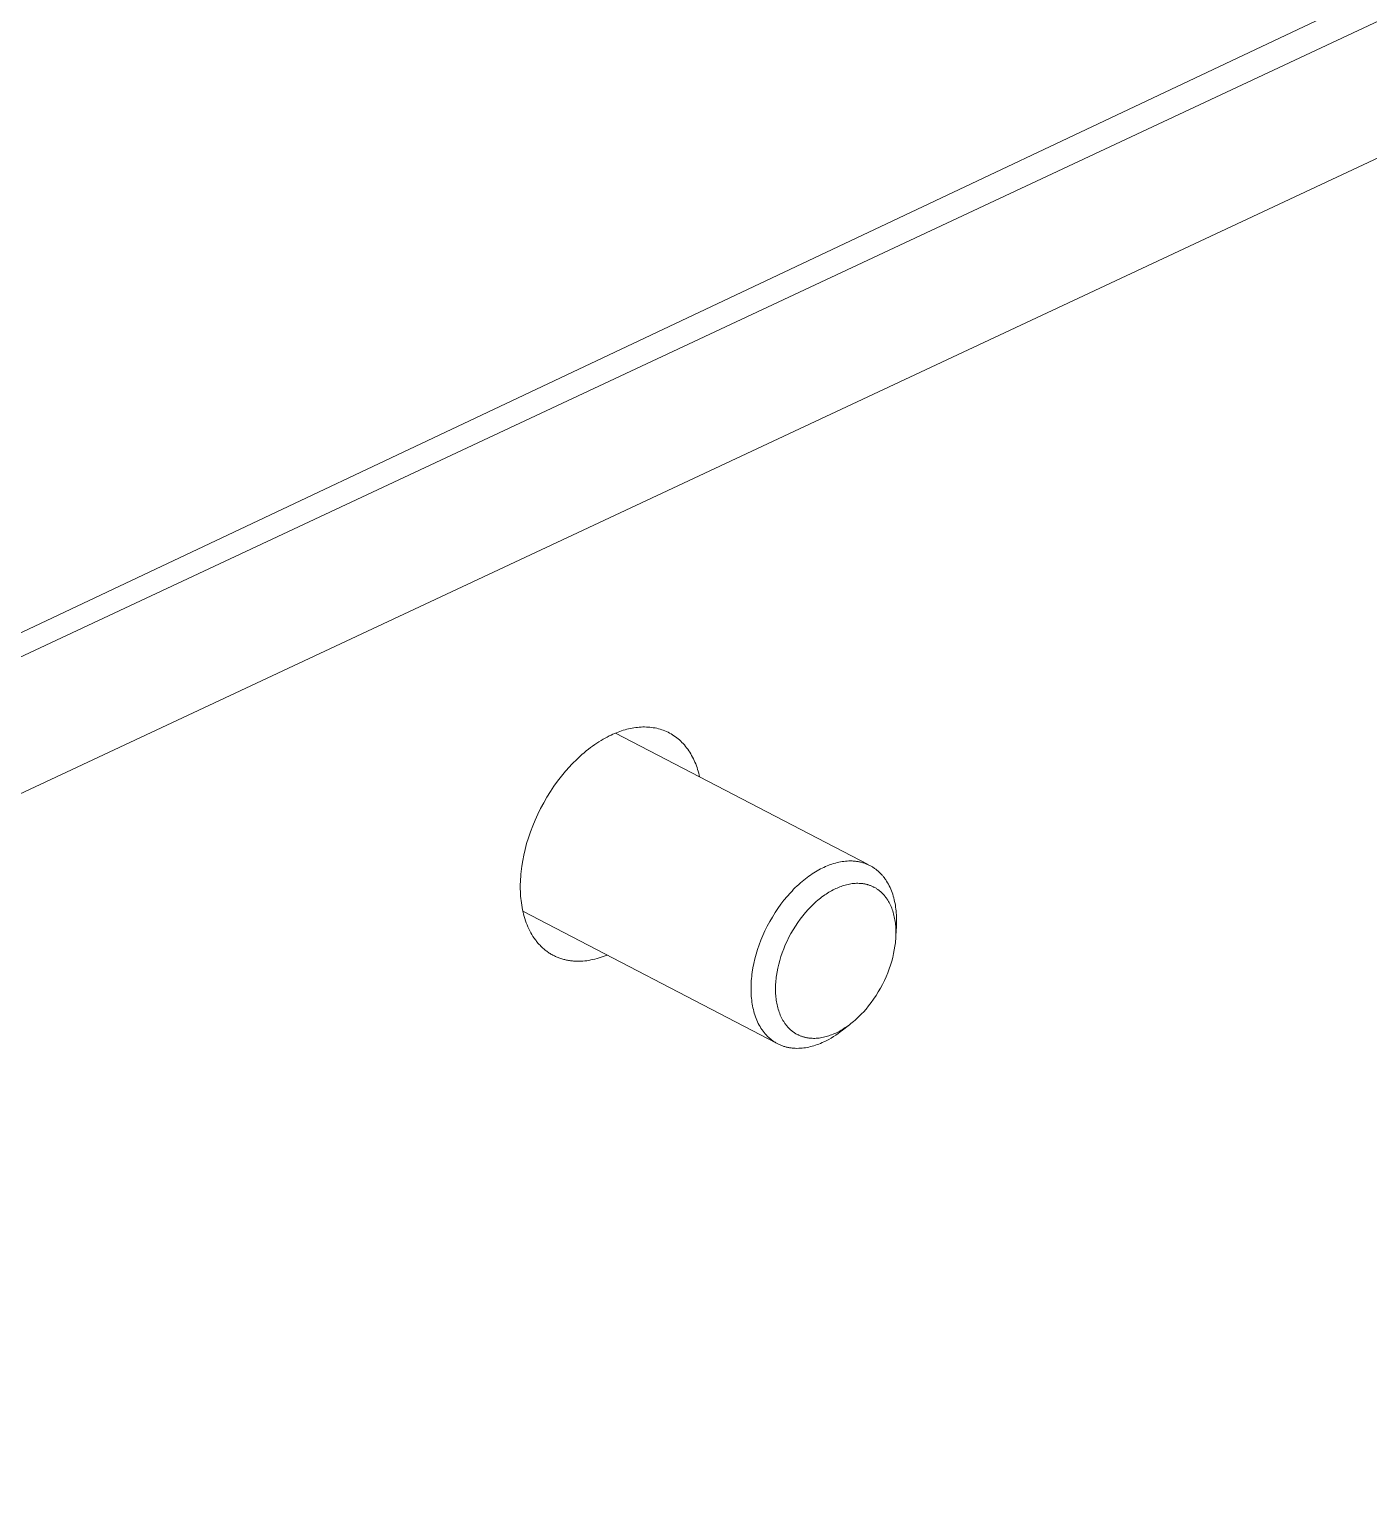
# Model space of a CAD drawing. Header units: millimetres. Extents: x -507 to 4570, y -12 to 3479.
# Drawn here: x 4152.86 to 4192.41, y 1411.92 to 1455.25 of the extents above; entities that cross this region are included whole.
import ezdxf

# ---------------------------------------------------------------- set-up
doc = ezdxf.new("R2010")
doc.units = ezdxf.units.MM
doc.layers.add('ZANO_R', color=7, linetype='Continuous', lineweight=0)

msp = doc.modelspace()

# ---------------------------------------------------------------- linework, layer by layer
at = {"layer": 'ZANO_R'}
for p, q in [((4338.257, 1525.122), (4101.513, 1413.301)), ((4104.171, 1414.044), (4340.601, 1524.746)), ((4344.68, 1522.625), (4108.25, 1411.923)), ((4170.401, 1434.552), (4170.453, 1434.567)), ((4170.453, 1434.567), (4170.505, 1434.581)), ((4170.505, 1434.581), (4170.558, 1434.594)), ((4170.558, 1434.594), (4170.61, 1434.606)), ((4170.61, 1434.606), (4170.663, 1434.616)), ((4170.663, 1434.616), (4170.715, 1434.625)), ((4170.715, 1434.625), (4170.768, 1434.633)), ((4170.768, 1434.633), (4170.82, 1434.639)), ((4170.82, 1434.639), (4170.873, 1434.644)), ((4170.873, 1434.644), (4170.925, 1434.648)), ((4170.925, 1434.648), (4170.978, 1434.65)), ((4170.978, 1434.65), (4171.03, 1434.65)), ((4171.03, 1434.65), (4171.082, 1434.649)), ((4171.082, 1434.649), (4171.133, 1434.647)), ((4171.133, 1434.647), (4171.185, 1434.643)), ((4171.185, 1434.643), (4171.236, 1434.637)), ((4171.236, 1434.637), (4171.287, 1434.63)), ((4171.287, 1434.63), (4171.337, 1434.621)), ((4171.337, 1434.621), (4171.387, 1434.611)), ((4171.387, 1434.611), (4171.436, 1434.599)), ((4171.436, 1434.599), (4171.485, 1434.586)), ((4171.485, 1434.586), (4171.534, 1434.57)), ((4171.534, 1434.57), (4171.581, 1434.554)), ((4169.493, 1434.087), (4169.556, 1434.131)), ((4169.556, 1434.131), (4169.618, 1434.173)), ((4169.618, 1434.173), (4169.68, 1434.213)), ((4169.68, 1434.213), (4169.742, 1434.251)), ((4169.742, 1434.251), (4169.803, 1434.287)), ((4169.803, 1434.287), (4169.864, 1434.322)), ((4169.864, 1434.322), (4169.925, 1434.354)), ((4169.925, 1434.354), (4169.985, 1434.385)), ((4169.985, 1434.385), (4170.045, 1434.413)), ((4170.045, 1434.413), (4170.095, 1434.436)), ((4170.095, 1434.436), (4170.145, 1434.458)), ((4170.145, 1434.458), (4170.196, 1434.479)), ((4170.167, 1434.467), (4177.633, 1430.586)), ((4170.196, 1434.479), (4170.247, 1434.499)), ((4170.247, 1434.499), (4170.298, 1434.518)), ((4170.298, 1434.518), (4170.349, 1434.535)), ((4170.349, 1434.535), (4170.401, 1434.552)), ((4171.581, 1434.554), (4171.628, 1434.536)), ((4171.628, 1434.536), (4171.675, 1434.516)), ((4171.675, 1434.516), (4171.721, 1434.494)), ((4171.721, 1434.494), (4171.766, 1434.471)), ((4171.766, 1434.471), (4171.81, 1434.447)), ((4171.81, 1434.447), (4171.854, 1434.42)), ((4171.854, 1434.42), (4171.896, 1434.393)), ((4171.896, 1434.393), (4171.938, 1434.364)), ((4171.938, 1434.364), (4171.979, 1434.333)), ((4171.979, 1434.333), (4172.019, 1434.301)), ((4172.019, 1434.301), (4172.058, 1434.267)), ((4172.058, 1434.267), (4172.096, 1434.232)), ((4172.096, 1434.232), (4172.133, 1434.196)), ((4172.133, 1434.196), (4172.17, 1434.158)), ((4172.17, 1434.158), (4172.205, 1434.119)), ((4168.994, 1433.665), (4169.056, 1433.724)), ((4169.056, 1433.724), (4169.118, 1433.782)), ((4169.118, 1433.782), (4169.18, 1433.837)), ((4169.18, 1433.837), (4169.243, 1433.891)), ((4169.243, 1433.891), (4169.305, 1433.943)), ((4169.305, 1433.943), (4169.368, 1433.993)), ((4169.368, 1433.993), (4169.431, 1434.041)), ((4169.431, 1434.041), (4169.493, 1434.087)), ((4172.205, 1434.119), (4172.239, 1434.078)), ((4172.239, 1434.078), (4172.271, 1434.037)), ((4172.271, 1434.037), (4172.303, 1433.994)), ((4172.303, 1433.994), (4172.334, 1433.95)), ((4172.334, 1433.95), (4172.363, 1433.904)), ((4172.363, 1433.904), (4172.392, 1433.858)), ((4172.392, 1433.858), (4172.419, 1433.811)), ((4172.419, 1433.811), (4172.445, 1433.762)), ((4172.445, 1433.762), (4172.47, 1433.713)), ((4172.47, 1433.713), (4172.494, 1433.662)), ((4168.574, 1433.2), (4168.691, 1433.341)), ((4168.691, 1433.341), (4168.811, 1433.476)), ((4168.811, 1433.476), (4168.871, 1433.54)), ((4168.871, 1433.54), (4168.932, 1433.603)), ((4168.932, 1433.603), (4168.994, 1433.665)), ((4172.494, 1433.662), (4172.517, 1433.611)), ((4172.517, 1433.611), (4172.538, 1433.559)), ((4172.538, 1433.559), (4172.558, 1433.506)), ((4172.558, 1433.506), (4172.577, 1433.452)), ((4172.577, 1433.452), (4172.595, 1433.398)), ((4172.595, 1433.398), (4172.612, 1433.343)), ((4172.612, 1433.343), (4172.628, 1433.287)), ((4172.628, 1433.287), (4172.642, 1433.231)), ((4168.246, 1432.742), (4168.351, 1432.9)), ((4168.351, 1432.9), (4168.461, 1433.053)), ((4168.461, 1433.053), (4168.574, 1433.2)), ((4172.642, 1433.231), (4172.655, 1433.174)), ((4167.959, 1432.246), (4168.049, 1432.414)), ((4168.049, 1432.414), (4168.145, 1432.58)), ((4168.145, 1432.58), (4168.246, 1432.742)), ((4167.796, 1431.902), (4167.874, 1432.074)), ((4167.874, 1432.074), (4167.959, 1432.246)), ((4167.599, 1431.38), (4167.658, 1431.554)), ((4167.658, 1431.554), (4167.724, 1431.728)), ((4167.724, 1431.728), (4167.796, 1431.902)), ((4167.501, 1431.037), (4167.546, 1431.208)), ((4167.546, 1431.208), (4167.599, 1431.38)), ((4167.403, 1430.541), (4167.429, 1430.703)), ((4167.429, 1430.703), (4167.462, 1430.869)), ((4167.462, 1430.869), (4167.501, 1431.037)), ((4176.812, 1430.667), (4176.762, 1430.657)), ((4176.863, 1430.676), (4176.812, 1430.667)), ((4176.913, 1430.683), (4176.863, 1430.676)), ((4176.963, 1430.688), (4176.913, 1430.683)), ((4177.013, 1430.692), (4176.963, 1430.688)), ((4177.063, 1430.694), (4177.013, 1430.692)), ((4177.113, 1430.695), (4177.063, 1430.694)), ((4177.162, 1430.694), (4177.113, 1430.695)), ((4177.187, 1430.693), (4177.162, 1430.694)), ((4177.211, 1430.691), (4177.187, 1430.693)), ((4177.236, 1430.689), (4177.211, 1430.691)), ((4177.26, 1430.686), (4177.236, 1430.689)), ((4177.284, 1430.683), (4177.26, 1430.686)), ((4177.309, 1430.68), (4177.284, 1430.683)), ((4177.333, 1430.676), (4177.309, 1430.68)), ((4177.357, 1430.672), (4177.333, 1430.676)), ((4177.38, 1430.667), (4177.357, 1430.672)), ((4177.404, 1430.661), (4177.38, 1430.667)), ((4177.428, 1430.656), (4177.404, 1430.661)), ((4167.364, 1430.153), (4167.369, 1430.228)), ((4167.369, 1430.228), (4167.375, 1430.305)), ((4167.375, 1430.305), (4167.383, 1430.383)), ((4167.383, 1430.383), (4167.392, 1430.461)), ((4167.392, 1430.461), (4167.403, 1430.541)), ((4175.88, 1430.244), (4175.83, 1430.207)), ((4175.93, 1430.279), (4175.88, 1430.244)), ((4175.98, 1430.313), (4175.93, 1430.279)), ((4176.03, 1430.345), (4175.98, 1430.313)), ((4176.079, 1430.376), (4176.03, 1430.345)), ((4176.128, 1430.405), (4176.079, 1430.376)), ((4176.177, 1430.432), (4176.128, 1430.405)), ((4176.226, 1430.458), (4176.177, 1430.432)), ((4176.274, 1430.482), (4176.226, 1430.458)), ((4176.321, 1430.505), (4176.274, 1430.482)), ((4176.369, 1430.527), (4176.321, 1430.505)), ((4176.417, 1430.548), (4176.369, 1430.527)), ((4176.466, 1430.567), (4176.417, 1430.548)), ((4176.514, 1430.585), (4176.466, 1430.567)), ((4176.564, 1430.602), (4176.514, 1430.585)), ((4176.613, 1430.618), (4176.564, 1430.602)), ((4176.663, 1430.633), (4176.613, 1430.618)), ((4176.712, 1430.646), (4176.663, 1430.633)), ((4176.762, 1430.657), (4176.712, 1430.646)), ((4177.451, 1430.65), (4177.428, 1430.656)), ((4177.474, 1430.643), (4177.451, 1430.65)), ((4177.497, 1430.636), (4177.474, 1430.643)), ((4177.52, 1430.629), (4177.497, 1430.636)), ((4177.543, 1430.621), (4177.52, 1430.629)), ((4177.566, 1430.612), (4177.543, 1430.621)), ((4177.588, 1430.603), (4177.566, 1430.612)), ((4177.611, 1430.594), (4177.588, 1430.603)), ((4177.633, 1430.584), (4177.611, 1430.594)), ((4177.654, 1430.574), (4177.633, 1430.584)), ((4177.676, 1430.563), (4177.654, 1430.574)), ((4177.698, 1430.552), (4177.676, 1430.563)), ((4177.719, 1430.541), (4177.698, 1430.552)), ((4177.74, 1430.529), (4177.719, 1430.541)), ((4177.76, 1430.516), (4177.74, 1430.529)), ((4177.781, 1430.503), (4177.76, 1430.516)), ((4177.801, 1430.49), (4177.781, 1430.503)), ((4177.821, 1430.476), (4177.801, 1430.49)), ((4177.841, 1430.462), (4177.821, 1430.476)), ((4177.861, 1430.448), (4177.841, 1430.462)), ((4177.88, 1430.433), (4177.861, 1430.448)), ((4177.899, 1430.417), (4177.88, 1430.433)), ((4177.918, 1430.401), (4177.899, 1430.417)), ((4177.936, 1430.385), (4177.918, 1430.401)), ((4177.954, 1430.368), (4177.936, 1430.385)), ((4177.972, 1430.351), (4177.954, 1430.368)), ((4177.99, 1430.334), (4177.972, 1430.351)), ((4178.007, 1430.316), (4177.99, 1430.334)), ((4178.024, 1430.298), (4178.007, 1430.316)), ((4178.041, 1430.279), (4178.024, 1430.298)), ((4178.058, 1430.26), (4178.041, 1430.279)), ((4178.074, 1430.241), (4178.058, 1430.26)), ((4178.09, 1430.221), (4178.074, 1430.241)), ((4167.358, 1430.006), (4167.36, 1430.079)), ((4167.358, 1429.934), (4167.358, 1430.006)), ((4167.358, 1429.865), (4167.358, 1429.934)), ((4167.36, 1429.796), (4167.358, 1429.865)), ((4167.36, 1430.079), (4167.364, 1430.153)), ((4167.363, 1429.727), (4167.36, 1429.796)), ((4175.383, 1429.807), (4175.334, 1429.755)), ((4175.431, 1429.858), (4175.383, 1429.807)), ((4175.481, 1429.907), (4175.431, 1429.858)), ((4175.53, 1429.954), (4175.481, 1429.907)), ((4175.58, 1430), (4175.53, 1429.954)), ((4175.63, 1430.045), (4175.58, 1430)), ((4175.68, 1430.088), (4175.63, 1430.045)), ((4175.73, 1430.129), (4175.68, 1430.088)), ((4175.78, 1430.169), (4175.73, 1430.129)), ((4175.83, 1430.207), (4175.78, 1430.169)), ((4176.473, 1429.77), (4176.514, 1429.794)), ((4176.514, 1429.794), (4176.554, 1429.817)), ((4176.554, 1429.817), (4176.594, 1429.838)), ((4176.594, 1429.838), (4176.634, 1429.858)), ((4176.634, 1429.858), (4176.673, 1429.877)), ((4176.673, 1429.877), (4176.713, 1429.895)), ((4176.713, 1429.895), (4176.753, 1429.912)), ((4176.753, 1429.912), (4176.793, 1429.929)), ((4176.793, 1429.929), (4176.833, 1429.944)), ((4176.833, 1429.944), (4176.874, 1429.958)), ((4176.874, 1429.958), (4176.915, 1429.971)), ((4176.915, 1429.971), (4176.956, 1429.983)), ((4176.956, 1429.983), (4176.997, 1429.993)), ((4176.997, 1429.993), (4177.038, 1430.003)), ((4177.038, 1430.003), (4177.08, 1430.011)), ((4177.08, 1430.011), (4177.121, 1430.018)), ((4177.121, 1430.018), (4177.163, 1430.024)), ((4177.163, 1430.024), (4177.204, 1430.029)), ((4177.204, 1430.029), (4177.246, 1430.032)), ((4177.246, 1430.032), (4177.287, 1430.034)), ((4177.287, 1430.034), (4177.328, 1430.034)), ((4177.328, 1430.034), (4177.369, 1430.033)), ((4177.369, 1430.033), (4177.389, 1430.032)), ((4177.389, 1430.032), (4177.41, 1430.031)), ((4177.41, 1430.031), (4177.43, 1430.029)), ((4177.43, 1430.029), (4177.45, 1430.027)), ((4177.45, 1430.027), (4177.47, 1430.025)), ((4177.47, 1430.025), (4177.49, 1430.022)), ((4177.49, 1430.022), (4177.51, 1430.018)), ((4177.51, 1430.018), (4177.53, 1430.015)), ((4177.53, 1430.015), (4177.55, 1430.011)), ((4177.55, 1430.011), (4177.569, 1430.007)), ((4177.569, 1430.007), (4177.589, 1430.002)), ((4177.589, 1430.002), (4177.608, 1429.997)), ((4177.608, 1429.997), (4177.627, 1429.991)), ((4177.627, 1429.991), (4177.647, 1429.986)), ((4177.647, 1429.986), (4177.666, 1429.979)), ((4177.666, 1429.979), (4177.684, 1429.973)), ((4177.684, 1429.973), (4177.703, 1429.966)), ((4177.703, 1429.966), (4177.722, 1429.958)), ((4177.722, 1429.958), (4177.74, 1429.951)), ((4177.74, 1429.951), (4177.758, 1429.943)), ((4177.758, 1429.943), (4177.776, 1429.934)), ((4177.776, 1429.934), (4177.794, 1429.925)), ((4177.794, 1429.925), (4177.812, 1429.916)), ((4177.812, 1429.916), (4177.83, 1429.907)), ((4177.83, 1429.907), (4177.847, 1429.897)), ((4177.847, 1429.897), (4177.864, 1429.886)), ((4177.864, 1429.886), (4177.881, 1429.876)), ((4177.881, 1429.876), (4177.898, 1429.865)), ((4177.898, 1429.865), (4177.915, 1429.853)), ((4177.915, 1429.853), (4177.931, 1429.842)), ((4177.931, 1429.842), (4177.947, 1429.83)), ((4177.947, 1429.83), (4177.963, 1429.817)), ((4177.963, 1429.817), (4177.979, 1429.804)), ((4177.979, 1429.804), (4177.994, 1429.791)), ((4178.105, 1430.201), (4178.09, 1430.221)), ((4178.12, 1430.181), (4178.105, 1430.201)), ((4178.135, 1430.16), (4178.12, 1430.181)), ((4178.15, 1430.139), (4178.135, 1430.16)), ((4178.178, 1430.096), (4178.15, 1430.139)), ((4178.205, 1430.051), (4178.178, 1430.096)), ((4178.231, 1430.006), (4178.205, 1430.051)), ((4178.255, 1429.959), (4178.231, 1430.006)), ((4178.278, 1429.911), (4178.255, 1429.959)), ((4178.299, 1429.862), (4178.278, 1429.911)), ((4178.32, 1429.813), (4178.299, 1429.862)), ((4178.339, 1429.762), (4178.32, 1429.813)), ((4167.368, 1429.658), (4167.363, 1429.727)), ((4167.374, 1429.59), (4167.368, 1429.658)), ((4167.381, 1429.522), (4167.374, 1429.59)), ((4167.39, 1429.454), (4167.381, 1429.522)), ((4167.4, 1429.386), (4167.39, 1429.454)), ((4167.411, 1429.319), (4167.4, 1429.386)), ((4175.054, 1429.417), (4174.967, 1429.295)), ((4175.145, 1429.535), (4175.054, 1429.417)), ((4175.239, 1429.648), (4175.145, 1429.535)), ((4175.334, 1429.755), (4175.239, 1429.648)), ((4175.937, 1429.341), (4175.978, 1429.382)), ((4175.978, 1429.382), (4176.019, 1429.421)), ((4176.019, 1429.421), (4176.06, 1429.459)), ((4176.06, 1429.459), (4176.101, 1429.496)), ((4176.101, 1429.496), (4176.143, 1429.532)), ((4176.143, 1429.532), (4176.184, 1429.566)), ((4176.184, 1429.566), (4176.226, 1429.599)), ((4176.226, 1429.599), (4176.267, 1429.631)), ((4176.267, 1429.631), (4176.309, 1429.661)), ((4176.309, 1429.661), (4176.35, 1429.69)), ((4176.35, 1429.69), (4176.391, 1429.718)), ((4176.391, 1429.718), (4176.432, 1429.745)), ((4176.432, 1429.745), (4176.473, 1429.77)), ((4177.994, 1429.791), (4178.01, 1429.778)), ((4178.01, 1429.778), (4178.025, 1429.764)), ((4178.025, 1429.764), (4178.039, 1429.75)), ((4178.039, 1429.75), (4178.054, 1429.736)), ((4178.054, 1429.736), (4178.068, 1429.721)), ((4178.068, 1429.721), (4178.083, 1429.706)), ((4178.083, 1429.706), (4178.096, 1429.69)), ((4178.096, 1429.69), (4178.11, 1429.675)), ((4178.11, 1429.675), (4178.123, 1429.659)), ((4178.123, 1429.659), (4178.136, 1429.642)), ((4178.136, 1429.642), (4178.149, 1429.626)), ((4178.149, 1429.626), (4178.162, 1429.609)), ((4178.162, 1429.609), (4178.174, 1429.592)), ((4178.174, 1429.592), (4178.186, 1429.574)), ((4178.186, 1429.574), (4178.21, 1429.539)), ((4178.21, 1429.539), (4178.232, 1429.502)), ((4178.232, 1429.502), (4178.253, 1429.464)), ((4178.253, 1429.464), (4178.273, 1429.425)), ((4178.273, 1429.425), (4178.292, 1429.386)), ((4178.292, 1429.386), (4178.31, 1429.345)), ((4178.356, 1429.71), (4178.339, 1429.762)), ((4178.373, 1429.658), (4178.356, 1429.71)), ((4178.388, 1429.605), (4178.373, 1429.658)), ((4178.401, 1429.551), (4178.388, 1429.605)), ((4178.414, 1429.497), (4178.401, 1429.551)), ((4178.425, 1429.442), (4178.414, 1429.497)), ((4178.435, 1429.387), (4178.425, 1429.442)), ((4178.443, 1429.331), (4178.435, 1429.387)), ((4167.424, 1429.253), (4167.411, 1429.319)), ((4167.439, 1429.187), (4167.424, 1429.253)), ((4174.924, 1425.315), (4167.434, 1429.21)), ((4167.455, 1429.122), (4167.439, 1429.187)), ((4167.472, 1429.057), (4167.455, 1429.122)), ((4167.491, 1428.993), (4167.472, 1429.057)), ((4167.512, 1428.93), (4167.491, 1428.993)), ((4167.534, 1428.869), (4167.512, 1428.93)), ((4174.802, 1429.039), (4174.725, 1428.906)), ((4174.882, 1429.169), (4174.802, 1429.039)), ((4174.967, 1429.295), (4174.882, 1429.169)), ((4175.553, 1428.876), (4175.625, 1428.977)), ((4175.625, 1428.977), (4175.7, 1429.074)), ((4175.7, 1429.074), (4175.778, 1429.168)), ((4175.778, 1429.168), (4175.857, 1429.257)), ((4175.857, 1429.257), (4175.897, 1429.3)), ((4175.897, 1429.3), (4175.937, 1429.341)), ((4178.31, 1429.345), (4178.327, 1429.304)), ((4178.327, 1429.304), (4178.343, 1429.262)), ((4178.343, 1429.262), (4178.357, 1429.22)), ((4178.357, 1429.22), (4178.371, 1429.176)), ((4178.371, 1429.176), (4178.383, 1429.132)), ((4178.383, 1429.132), (4178.394, 1429.088)), ((4178.394, 1429.088), (4178.405, 1429.043)), ((4178.405, 1429.043), (4178.414, 1428.998)), ((4178.414, 1428.998), (4178.422, 1428.952)), ((4178.422, 1428.952), (4178.429, 1428.906)), ((4178.451, 1429.275), (4178.443, 1429.331)), ((4178.457, 1429.219), (4178.451, 1429.275)), ((4178.462, 1429.162), (4178.457, 1429.219)), ((4178.466, 1429.105), (4178.462, 1429.162)), ((4178.469, 1429.048), (4178.466, 1429.105)), ((4178.47, 1428.991), (4178.469, 1429.048)), ((4178.469, 1428.846), (4178.471, 1428.934)), ((4178.471, 1428.934), (4178.47, 1428.991)), ((4167.558, 1428.808), (4167.534, 1428.869)), ((4167.583, 1428.748), (4167.558, 1428.808)), ((4167.61, 1428.689), (4167.583, 1428.748)), ((4167.638, 1428.632), (4167.61, 1428.689)), ((4167.668, 1428.576), (4167.638, 1428.632)), ((4167.7, 1428.521), (4167.668, 1428.576)), ((4167.733, 1428.468), (4167.7, 1428.521)), ((4174.522, 1428.496), (4174.465, 1428.357)), ((4174.585, 1428.634), (4174.522, 1428.496)), ((4174.653, 1428.771), (4174.585, 1428.634)), ((4174.725, 1428.906), (4174.653, 1428.771)), ((4175.293, 1428.443), (4175.353, 1428.554)), ((4175.353, 1428.554), (4175.416, 1428.664)), ((4175.416, 1428.664), (4175.483, 1428.771)), ((4175.483, 1428.771), (4175.553, 1428.876)), ((4178.429, 1428.906), (4178.435, 1428.859)), ((4178.435, 1428.859), (4178.44, 1428.813)), ((4178.44, 1428.813), (4178.445, 1428.766)), ((4178.445, 1428.766), (4178.448, 1428.719)), ((4178.448, 1428.719), (4178.45, 1428.672)), ((4178.466, 1428.757), (4178.45, 1428.482)), ((4178.45, 1428.672), (4178.451, 1428.625)), ((4178.451, 1428.53), (4178.45, 1428.482)), ((4178.451, 1428.625), (4178.452, 1428.578)), ((4178.452, 1428.578), (4178.451, 1428.53)), ((4178.466, 1428.757), (4178.469, 1428.846)), ((4167.767, 1428.416), (4167.733, 1428.468)), ((4167.803, 1428.366), (4167.767, 1428.416)), ((4167.822, 1428.341), (4167.803, 1428.366)), ((4167.841, 1428.317), (4167.822, 1428.341)), ((4167.86, 1428.293), (4167.841, 1428.317)), ((4167.88, 1428.27), (4167.86, 1428.293)), ((4167.9, 1428.247), (4167.88, 1428.27)), ((4167.92, 1428.225), (4167.9, 1428.247)), ((4167.941, 1428.203), (4167.92, 1428.225)), ((4167.962, 1428.181), (4167.941, 1428.203)), ((4167.983, 1428.16), (4167.962, 1428.181)), ((4168.005, 1428.14), (4167.983, 1428.16)), ((4168.027, 1428.12), (4168.005, 1428.14)), ((4168.049, 1428.1), (4168.027, 1428.12)), ((4168.072, 1428.081), (4168.049, 1428.1)), ((4168.095, 1428.062), (4168.072, 1428.081)), ((4168.118, 1428.044), (4168.095, 1428.062)), ((4174.365, 1428.079), (4174.323, 1427.941)), ((4174.412, 1428.218), (4174.365, 1428.079)), ((4174.465, 1428.357), (4174.412, 1428.218)), ((4175.094, 1427.985), (4175.137, 1428.1)), ((4175.137, 1428.1), (4175.185, 1428.215)), ((4175.185, 1428.215), (4175.237, 1428.329)), ((4175.237, 1428.329), (4175.293, 1428.443)), ((4178.405, 1428.068), (4178.383, 1427.959)), ((4178.422, 1428.176), (4178.405, 1428.068)), ((4178.429, 1428.229), (4178.422, 1428.176)), ((4178.435, 1428.281), (4178.429, 1428.229)), ((4178.44, 1428.332), (4178.435, 1428.281)), ((4178.445, 1428.383), (4178.44, 1428.332)), ((4178.448, 1428.433), (4178.445, 1428.383)), ((4178.45, 1428.482), (4178.448, 1428.433)), ((4168.142, 1428.026), (4168.118, 1428.044)), ((4168.166, 1428.009), (4168.142, 1428.026)), ((4168.19, 1427.992), (4168.166, 1428.009)), ((4168.215, 1427.976), (4168.19, 1427.992)), ((4168.239, 1427.96), (4168.215, 1427.976)), ((4168.264, 1427.945), (4168.239, 1427.96)), ((4168.29, 1427.931), (4168.264, 1427.945)), ((4168.315, 1427.916), (4168.29, 1427.931)), ((4168.341, 1427.903), (4168.315, 1427.916)), ((4168.367, 1427.89), (4168.341, 1427.903)), ((4168.394, 1427.877), (4168.367, 1427.89)), ((4168.42, 1427.865), (4168.394, 1427.877)), ((4168.447, 1427.853), (4168.42, 1427.865)), ((4168.474, 1427.842), (4168.447, 1427.853)), ((4168.501, 1427.832), (4168.474, 1427.842)), ((4168.529, 1427.822), (4168.501, 1427.832)), ((4168.556, 1427.813), (4168.529, 1427.822)), ((4168.584, 1427.804), (4168.556, 1427.813)), ((4168.612, 1427.795), (4168.584, 1427.804)), ((4168.64, 1427.788), (4168.612, 1427.795)), ((4168.669, 1427.78), (4168.64, 1427.788)), ((4168.697, 1427.774), (4168.669, 1427.78)), ((4168.726, 1427.767), (4168.697, 1427.774)), ((4168.755, 1427.762), (4168.726, 1427.767)), ((4168.784, 1427.756), (4168.755, 1427.762)), ((4168.813, 1427.752), (4168.784, 1427.756)), ((4168.842, 1427.748), (4168.813, 1427.752)), ((4168.872, 1427.744), (4168.842, 1427.748)), ((4168.901, 1427.741), (4168.872, 1427.744)), ((4168.931, 1427.738), (4168.901, 1427.741)), ((4168.961, 1427.736), (4168.931, 1427.738)), ((4169.02, 1427.734), (4168.961, 1427.736)), ((4169.08, 1427.733), (4169.02, 1427.734)), ((4169.14, 1427.735), (4169.08, 1427.733)), ((4169.201, 1427.738), (4169.14, 1427.735)), ((4169.261, 1427.743), (4169.201, 1427.738)), ((4169.322, 1427.75), (4169.261, 1427.743)), ((4169.383, 1427.759), (4169.322, 1427.75)), ((4169.443, 1427.77), (4169.383, 1427.759)), ((4169.504, 1427.783), (4169.443, 1427.77)), ((4169.564, 1427.797), (4169.504, 1427.783)), ((4169.625, 1427.813), (4169.564, 1427.797)), ((4169.685, 1427.831), (4169.625, 1427.813)), ((4169.744, 1427.85), (4169.685, 1427.831)), ((4169.804, 1427.87), (4169.744, 1427.85)), ((4169.863, 1427.892), (4169.804, 1427.87)), ((4169.922, 1427.916), (4169.863, 1427.892)), ((4174.255, 1427.67), (4174.229, 1427.537)), ((4174.286, 1427.805), (4174.255, 1427.67)), ((4174.323, 1427.941), (4174.286, 1427.805)), ((4174.964, 1427.531), (4174.99, 1427.643)), ((4174.99, 1427.643), (4175.02, 1427.756)), ((4175.02, 1427.756), (4175.055, 1427.87)), ((4175.055, 1427.87), (4175.094, 1427.985)), ((4178.327, 1427.734), (4178.292, 1427.62)), ((4178.357, 1427.847), (4178.327, 1427.734)), ((4178.383, 1427.959), (4178.357, 1427.847)), ((4174.186, 1427.219), (4174.181, 1427.157)), ((4174.192, 1427.281), (4174.186, 1427.219)), ((4174.199, 1427.344), (4174.192, 1427.281)), ((4174.208, 1427.408), (4174.199, 1427.344)), ((4174.229, 1427.537), (4174.208, 1427.408)), ((4174.906, 1427.158), (4174.912, 1427.209)), ((4174.912, 1427.209), (4174.918, 1427.262)), ((4174.918, 1427.262), (4174.925, 1427.314)), ((4174.925, 1427.314), (4174.942, 1427.422)), ((4174.942, 1427.422), (4174.964, 1427.531)), ((4178.162, 1427.275), (4178.11, 1427.161)), ((4178.21, 1427.39), (4178.162, 1427.275)), ((4178.253, 1427.505), (4178.21, 1427.39)), ((4178.292, 1427.62), (4178.253, 1427.505)), ((4174.173, 1426.979), (4174.172, 1426.922)), ((4174.172, 1426.922), (4174.173, 1426.865)), ((4174.174, 1427.038), (4174.173, 1426.979)), ((4174.173, 1426.865), (4174.174, 1426.808)), ((4174.177, 1427.097), (4174.174, 1427.038)), ((4174.174, 1426.808), (4174.177, 1426.751)), ((4174.181, 1427.157), (4174.177, 1427.097)), ((4174.895, 1426.912), (4174.896, 1426.96)), ((4174.896, 1426.865), (4174.895, 1426.912)), ((4174.896, 1426.96), (4174.897, 1427.008)), ((4174.897, 1426.818), (4174.896, 1426.865)), ((4174.897, 1427.008), (4174.899, 1427.057)), ((4174.899, 1426.771), (4174.897, 1426.818)), ((4174.899, 1427.057), (4174.902, 1427.107)), ((4174.902, 1426.724), (4174.899, 1426.771)), ((4174.902, 1427.107), (4174.906, 1427.158)), ((4177.931, 1426.826), (4177.864, 1426.719)), ((4177.994, 1426.936), (4177.931, 1426.826)), ((4178.054, 1427.047), (4177.994, 1426.936)), ((4178.11, 1427.161), (4178.054, 1427.047)), ((4174.177, 1426.751), (4174.181, 1426.694)), ((4174.181, 1426.694), (4174.186, 1426.638)), ((4174.186, 1426.638), (4174.192, 1426.581)), ((4174.192, 1426.581), (4174.199, 1426.525)), ((4174.199, 1426.525), (4174.208, 1426.47)), ((4174.208, 1426.47), (4174.218, 1426.414)), ((4174.218, 1426.414), (4174.229, 1426.359)), ((4174.229, 1426.359), (4174.241, 1426.305)), ((4174.906, 1426.677), (4174.902, 1426.724)), ((4174.912, 1426.631), (4174.906, 1426.677)), ((4174.918, 1426.584), (4174.912, 1426.631)), ((4174.925, 1426.538), (4174.918, 1426.584)), ((4174.933, 1426.493), (4174.925, 1426.538)), ((4174.942, 1426.447), (4174.933, 1426.493)), ((4174.952, 1426.402), (4174.942, 1426.447)), ((4174.964, 1426.358), (4174.952, 1426.402)), ((4174.976, 1426.314), (4174.964, 1426.358)), ((4177.647, 1426.416), (4177.569, 1426.322)), ((4177.722, 1426.513), (4177.647, 1426.416)), ((4177.794, 1426.614), (4177.722, 1426.513)), ((4177.864, 1426.719), (4177.794, 1426.614)), ((4174.241, 1426.305), (4174.255, 1426.251)), ((4174.255, 1426.251), (4174.27, 1426.198)), ((4174.27, 1426.198), (4174.286, 1426.146)), ((4174.286, 1426.146), (4174.304, 1426.094)), ((4174.304, 1426.094), (4174.323, 1426.044)), ((4174.323, 1426.044), (4174.343, 1425.994)), ((4174.343, 1425.994), (4174.365, 1425.945)), ((4174.365, 1425.945), (4174.388, 1425.897)), ((4174.388, 1425.897), (4174.412, 1425.85)), ((4174.99, 1426.271), (4174.976, 1426.314)), ((4175.004, 1426.228), (4174.99, 1426.271)), ((4175.02, 1426.186), (4175.004, 1426.228)), ((4175.037, 1426.145), (4175.02, 1426.186)), ((4175.055, 1426.104), (4175.037, 1426.145)), ((4175.074, 1426.065), (4175.055, 1426.104)), ((4175.094, 1426.026), (4175.074, 1426.065)), ((4175.115, 1425.988), (4175.094, 1426.026)), ((4175.137, 1425.952), (4175.115, 1425.988)), ((4175.161, 1425.916), (4175.137, 1425.952)), ((4175.173, 1425.898), (4175.161, 1425.916)), ((4175.185, 1425.881), (4175.173, 1425.898)), ((4177.163, 1425.924), (4177.121, 1425.891)), ((4177.204, 1425.958), (4177.163, 1425.924)), ((4177.246, 1425.994), (4177.204, 1425.958)), ((4177.287, 1426.031), (4177.246, 1425.994)), ((4177.328, 1426.069), (4177.287, 1426.031)), ((4177.369, 1426.108), (4177.328, 1426.069)), ((4177.41, 1426.149), (4177.369, 1426.108)), ((4177.45, 1426.19), (4177.41, 1426.149)), ((4177.49, 1426.233), (4177.45, 1426.19)), ((4177.569, 1426.322), (4177.49, 1426.233)), ((4174.412, 1425.85), (4174.438, 1425.805)), ((4174.438, 1425.805), (4174.465, 1425.76)), ((4174.465, 1425.76), (4174.493, 1425.717)), ((4174.493, 1425.717), (4174.507, 1425.696)), ((4174.507, 1425.696), (4174.522, 1425.675)), ((4174.522, 1425.675), (4174.538, 1425.655)), ((4174.538, 1425.655), (4174.553, 1425.635)), ((4174.553, 1425.635), (4174.569, 1425.615)), ((4174.569, 1425.615), (4174.585, 1425.596)), ((4174.585, 1425.596), (4174.602, 1425.577)), ((4174.602, 1425.577), (4174.618, 1425.558)), ((4174.618, 1425.558), (4174.635, 1425.54)), ((4174.635, 1425.54), (4174.653, 1425.522)), ((4174.653, 1425.522), (4174.67, 1425.505)), ((4174.67, 1425.505), (4174.688, 1425.488)), ((4174.688, 1425.488), (4174.706, 1425.471)), ((4174.706, 1425.471), (4174.725, 1425.455)), ((4175.198, 1425.864), (4175.185, 1425.881)), ((4175.21, 1425.848), (4175.198, 1425.864)), ((4175.224, 1425.831), (4175.21, 1425.848)), ((4175.237, 1425.815), (4175.224, 1425.831)), ((4175.251, 1425.8), (4175.237, 1425.815)), ((4175.264, 1425.784), (4175.251, 1425.8)), ((4175.278, 1425.769), (4175.264, 1425.784)), ((4175.293, 1425.755), (4175.278, 1425.769)), ((4175.307, 1425.74), (4175.293, 1425.755)), ((4175.322, 1425.726), (4175.307, 1425.74)), ((4175.337, 1425.712), (4175.322, 1425.726)), ((4175.353, 1425.699), (4175.337, 1425.712)), ((4175.368, 1425.686), (4175.353, 1425.699)), ((4175.384, 1425.673), (4175.368, 1425.686)), ((4175.4, 1425.661), (4175.384, 1425.673)), ((4175.416, 1425.648), (4175.4, 1425.661)), ((4175.432, 1425.637), (4175.416, 1425.648)), ((4175.449, 1425.625), (4175.432, 1425.637)), ((4175.466, 1425.614), (4175.449, 1425.625)), ((4175.483, 1425.604), (4175.466, 1425.614)), ((4175.5, 1425.593), (4175.483, 1425.604)), ((4175.517, 1425.583), (4175.5, 1425.593)), ((4175.535, 1425.574), (4175.517, 1425.583)), ((4175.553, 1425.565), (4175.535, 1425.574)), ((4175.57, 1425.556), (4175.553, 1425.565)), ((4175.589, 1425.547), (4175.57, 1425.556)), ((4175.607, 1425.539), (4175.589, 1425.547)), ((4175.625, 1425.532), (4175.607, 1425.539)), ((4175.644, 1425.524), (4175.625, 1425.532)), ((4175.662, 1425.517), (4175.644, 1425.524)), ((4175.681, 1425.511), (4175.662, 1425.517)), ((4175.7, 1425.505), (4175.681, 1425.511)), ((4175.719, 1425.499), (4175.7, 1425.505)), ((4175.739, 1425.493), (4175.719, 1425.499)), ((4175.758, 1425.488), (4175.739, 1425.493)), ((4175.778, 1425.484), (4175.758, 1425.488)), ((4175.797, 1425.479), (4175.778, 1425.484)), ((4175.817, 1425.475), (4175.797, 1425.479)), ((4175.837, 1425.472), (4175.817, 1425.475)), ((4175.857, 1425.468), (4175.837, 1425.472)), ((4175.877, 1425.466), (4175.857, 1425.468)), ((4175.897, 1425.463), (4175.877, 1425.466)), ((4175.917, 1425.461), (4175.897, 1425.463)), ((4175.937, 1425.459), (4175.917, 1425.461)), ((4176.143, 1425.461), (4176.101, 1425.458)), ((4176.184, 1425.466), (4176.143, 1425.461)), ((4176.226, 1425.472), (4176.184, 1425.466)), ((4176.267, 1425.479), (4176.226, 1425.472)), ((4176.309, 1425.487), (4176.267, 1425.479)), ((4176.35, 1425.497), (4176.309, 1425.487)), ((4176.391, 1425.507), (4176.35, 1425.497)), ((4176.432, 1425.519), (4176.391, 1425.507)), ((4176.473, 1425.532), (4176.432, 1425.519)), ((4176.467, 1425.425), (4176.538, 1425.466)), ((4176.514, 1425.546), (4176.473, 1425.532)), ((4176.554, 1425.562), (4176.514, 1425.546)), ((4176.538, 1425.466), (4176.608, 1425.508)), ((4176.594, 1425.578), (4176.554, 1425.562)), ((4176.634, 1425.595), (4176.594, 1425.578)), ((4176.608, 1425.508), (4176.677, 1425.552)), ((4176.673, 1425.613), (4176.634, 1425.595)), ((4176.713, 1425.632), (4176.673, 1425.613)), ((4176.677, 1425.552), (4176.744, 1425.599)), ((4176.753, 1425.652), (4176.713, 1425.632)), ((4176.744, 1425.599), (4176.81, 1425.647)), ((4176.793, 1425.673), (4176.753, 1425.652)), ((4176.833, 1425.696), (4176.793, 1425.673)), ((4176.81, 1425.647), (4176.875, 1425.697)), ((4176.874, 1425.72), (4176.833, 1425.696)), ((4176.915, 1425.745), (4176.874, 1425.72)), ((4177.08, 1425.859), (4176.875, 1425.697)), ((4176.956, 1425.772), (4176.915, 1425.745)), ((4176.997, 1425.8), (4176.956, 1425.772)), ((4177.038, 1425.829), (4176.997, 1425.8)), ((4177.08, 1425.859), (4177.038, 1425.829)), ((4177.121, 1425.891), (4177.08, 1425.859)), ((4174.725, 1425.455), (4174.744, 1425.439)), ((4174.744, 1425.439), (4174.763, 1425.424)), ((4174.763, 1425.424), (4174.782, 1425.409)), ((4174.782, 1425.409), (4174.802, 1425.394)), ((4174.802, 1425.394), (4174.821, 1425.38)), ((4174.821, 1425.38), (4174.841, 1425.366)), ((4174.841, 1425.366), (4174.862, 1425.353)), ((4174.862, 1425.353), (4174.882, 1425.34)), ((4174.882, 1425.34), (4174.903, 1425.328)), ((4174.903, 1425.328), (4174.924, 1425.316)), ((4174.924, 1425.316), (4174.945, 1425.304)), ((4174.945, 1425.304), (4174.967, 1425.293)), ((4174.967, 1425.293), (4174.988, 1425.282)), ((4174.988, 1425.282), (4175.01, 1425.272)), ((4175.01, 1425.272), (4175.032, 1425.262)), ((4175.032, 1425.262), (4175.054, 1425.253)), ((4175.054, 1425.253), (4175.077, 1425.244)), ((4175.077, 1425.244), (4175.099, 1425.236)), ((4175.099, 1425.236), (4175.122, 1425.228)), ((4175.122, 1425.228), (4175.145, 1425.22)), ((4175.145, 1425.22), (4175.168, 1425.213)), ((4175.168, 1425.213), (4175.192, 1425.207)), ((4175.192, 1425.207), (4175.215, 1425.2)), ((4175.215, 1425.2), (4175.239, 1425.195)), ((4175.239, 1425.195), (4175.262, 1425.19)), ((4175.262, 1425.19), (4175.286, 1425.185)), ((4175.286, 1425.185), (4175.31, 1425.18)), ((4175.31, 1425.18), (4175.334, 1425.177)), ((4175.334, 1425.177), (4175.358, 1425.173)), ((4175.358, 1425.173), (4175.383, 1425.17)), ((4175.383, 1425.17), (4175.407, 1425.168)), ((4175.407, 1425.168), (4175.431, 1425.165)), ((4175.431, 1425.165), (4175.456, 1425.164)), ((4175.456, 1425.164), (4175.481, 1425.163)), ((4175.481, 1425.163), (4175.53, 1425.161)), ((4175.53, 1425.161), (4175.58, 1425.162)), ((4175.58, 1425.162), (4175.63, 1425.164)), ((4175.63, 1425.164), (4175.68, 1425.168)), ((4175.68, 1425.168), (4175.73, 1425.173)), ((4175.73, 1425.173), (4175.78, 1425.18)), ((4175.78, 1425.18), (4175.83, 1425.189)), ((4175.83, 1425.189), (4175.88, 1425.199)), ((4175.88, 1425.199), (4175.93, 1425.211)), ((4175.93, 1425.211), (4175.98, 1425.224)), ((4175.958, 1425.458), (4175.937, 1425.459)), ((4175.978, 1425.457), (4175.958, 1425.458)), ((4176.019, 1425.456), (4175.978, 1425.457)), ((4175.98, 1425.224), (4176.03, 1425.238)), ((4176.06, 1425.456), (4176.019, 1425.456)), ((4176.03, 1425.238), (4176.079, 1425.254)), ((4176.101, 1425.458), (4176.06, 1425.456)), ((4176.079, 1425.254), (4176.128, 1425.271)), ((4176.128, 1425.271), (4176.177, 1425.289)), ((4176.177, 1425.289), (4176.226, 1425.309)), ((4176.226, 1425.309), (4176.274, 1425.329)), ((4176.274, 1425.329), (4176.321, 1425.351)), ((4176.321, 1425.351), (4176.395, 1425.387)), ((4176.395, 1425.387), (4176.467, 1425.425))]:
    msp.add_line(p, q, dxfattribs=at)

doc.saveas('drawing.dxf')
